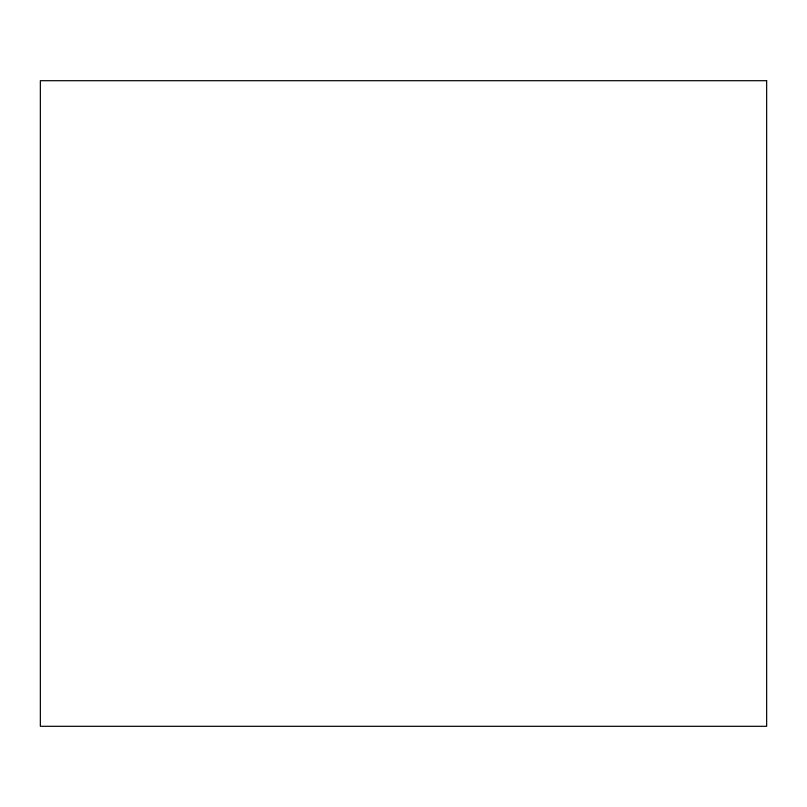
<?xml version="1.0" encoding="UTF-8"?>
<svg xmlns="http://www.w3.org/2000/svg" width="807" height="807" viewBox="0 0 807 807"><rect width="100%" height="100%" fill="white"/><g stroke="black" fill="none" stroke-linecap="round" stroke-linejoin="round"><path stroke-width="1.21" d="M766.65 80.7L40.35 80.7L40.35 726.3L766.65 726.3L766.65 80.7"/></g></svg>
